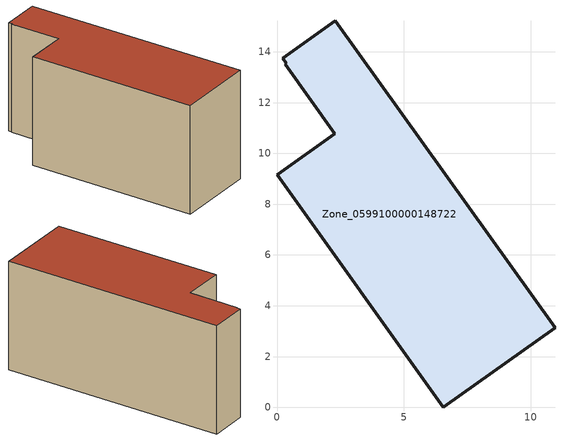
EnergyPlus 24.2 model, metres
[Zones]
Zone_0599100000148722
 floor ground (C_G): 2.27,10.78 0.32,13.5 0.37,13.54 0.22,13.75 2.29,15.22 10.95,3.14 6.55,0 0,9.15 z0
 wall outside (C_F): 0,9.15 6.55,0 10.95,3.14 2.29,15.22 0.22,13.75 0.37,13.54 0.32,13.5 2.27,10.78 0,9.15 z0:7.3
 roof outside (C_R): 0.32,13.5 2.27,10.78 0,9.15 6.55,0 10.95,3.14 2.29,15.22 0.22,13.75 0.37,13.54 z7.3
[BUILDING]
Pand.0599100000148722: North Axis=0; Terrain=City; Loads Convergence Tolerance Value=0.04; Temperature Convergence Tolerance Value=0.4; Solar Distribution=FullExterior; Maximum Number of Warmup Days=25; Minimum Number of Warmup Days=1
[Site:Location]
Rotterdam.The.Hague.AP_ZH_NLD Design_Conditions: Latitude=51.96; Longitude=4.45; Time Zone=1; Elevation=-4.5
[SITE:GROUNDTEMPERATURE:BUILDINGSURFACE]
18, 18, 18, 18, 18, 18, 18, 18, 18, 18, 18, 18
[MATERIAL] Thermal Absorptance=0.9; Solar Absorptance=0.7; Visible Absorptance=0.7
Name | Roughness | Thickness | Conductivity | Density | Specific Heat
G.TI.1975-1991 | MediumSmooth | 0.15 | 0.288461 | 540 | 1210
F.TI.1975-1991 | Rough | 0.3 | 0.230769 | 1920 | 840
R.TI.1975-1991 | MediumRough | 0.2 | 0.153846 | 1500 | 1000
[CONSTRUCTION]
C_G: G.TI.1975-1991
C_F: F.TI.1975-1991
C_R: R.TI.1975-1991
[ZONE]
Zone_0599100000148722: Type=1; Multiplier=1; Ceiling Height=Autocalculate; Volume=Autocalculate; Floor Area=autocalculate; Part of Total Floor Area=Yes
[ZONEINFILTRATION:DESIGNFLOWRATE]
Infil_Zone_0599100000148722: Zone or ZoneList or Space or SpaceList=Zone_0599100000148722; Schedule=AlwaysOn; Design Flow Rate Calculation Method=Flow/Area; Flow Rate per Floor Area=0.003; Constant Term Coefficient=1; Temperature Term Coefficient=0; Velocity Term Coefficient=0; Velocity Squared Term Coefficient=0
[HVACTEMPLATE:ZONE:IDEALLOADSAIRSYSTEM]
Zone_0599100000148722: Maximum Heating Supply Air Temperature=50; Minimum Cooling Supply Air Temperature=13; Maximum Heating Supply Air Humidity Ratio=0.0156; Minimum Cooling Supply Air Humidity Ratio=0.0077; Heating Limit=NoLimit; Cooling Limit=NoLimit; Dehumidification Control Type=ConstantSensibleHeatRatio; Cooling Sensible Heat Ratio=0.7; Dehumidification Setpoint=60; Humidification Control Type=None; Humidification Setpoint=30; Outdoor Air Method=None; Outdoor Air Flow Rate per Person=0.00944; Outdoor Air Flow Rate per Zone Floor Area=0; Outdoor Air Flow Rate per Zone=0; Demand Controlled Ventilation Type=None; Outdoor Air Economizer Type=NoEconomizer; Heat Recovery Type=None; Sensible Heat Recovery Effectiveness=0.7; Latent Heat Recovery Effectiveness=0.65
[ZONECONTROL:THERMOSTAT]
ThermostatControl_Zone_0599100000148722: Zone or ZoneList=Zone_0599100000148722; Control Type Schedule=DualSetpointControlType; Control 1=Thermostat_Zone_0599100000148722; Temperature Difference Between Cutout And Setpoint=0
[THERMOSTATSETPOINT:DUALSETPOINT]
Thermostat_Zone_0599100000148722: Heating Setpoint Temperature Schedule=HeatingSetpoint_Zone_0599100000148722; Cooling Setpoint Temperature Schedule=CoolingSetpoint_Zone_0599100000148722
[SCHEDULE:COMPACT]
HeatingSetpoint_Zone_0599100000148722: Through: 12/31, For: AllDays, Until: 24:00, 21
CoolingSetpoint_Zone_0599100000148722: Through: 12/31, For: AllDays, Until: 24:00, 24
DualSetpointControlType: Through: 12/31, For: AllDays, Until: 24:00, 4
AlwaysOn: Through: 12/31, For: AllDays, Until: 24:00, 1
